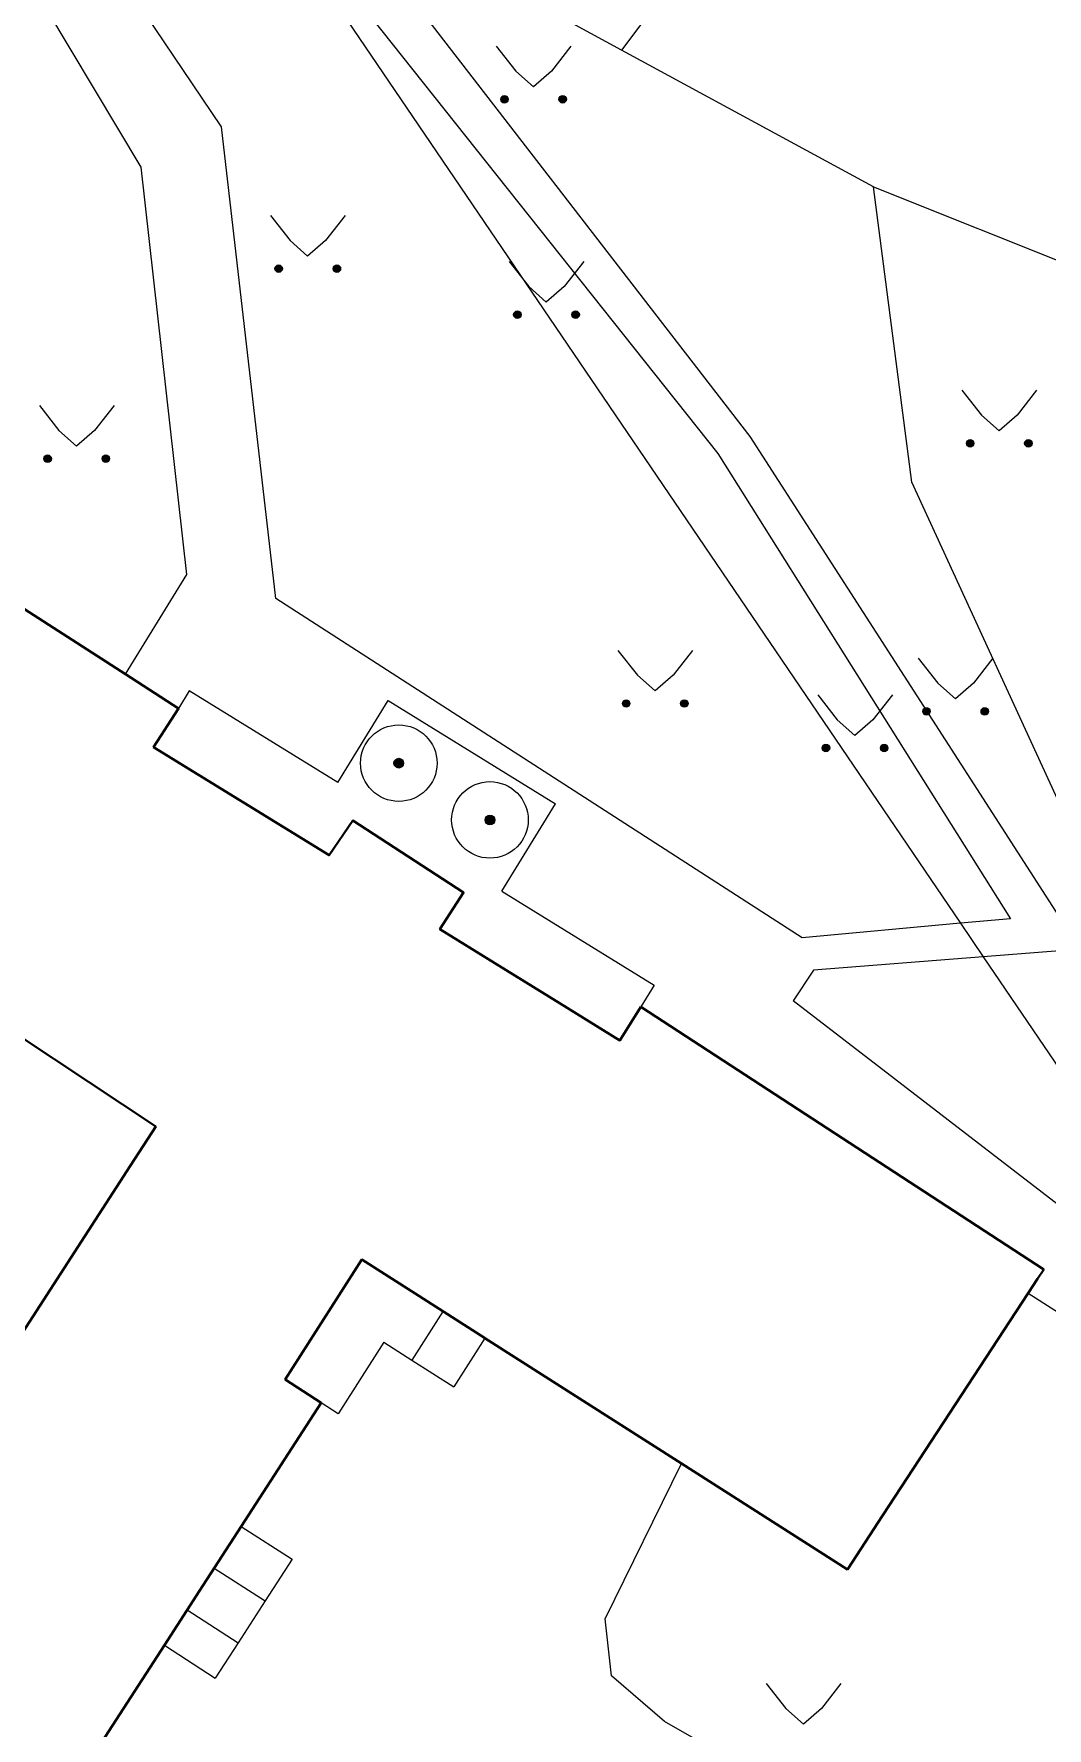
# Model space of a CAD drawing. Extents: x 1000 to 4000, y -5000 to -1000.
# Drawn here: x 1546.36 to 1572.82, y -4550.85 to -4506.58 of the extents above; entities that cross this region are included whole.
import ezdxf

# ---------------------------------------------------------------- set-up
doc = ezdxf.new("R2010")
doc.units = 0
doc.header["$MEASUREMENT"] = 0
for name, color, linetype in [('СЛОЙ_11', 7, 'CONTINUOUS'), ('СЛОЙ_24', 7, 'CONTINUOUS'), ('СЛОЙ_41', 7, 'CONTINUOUS'), ('СЛОЙ_6', 7, 'CONTINUOUS'), ('СЛОЙ_7', 7, 'CONTINUOUS')]:
    doc.layers.add(name, color=color, linetype=linetype)

msp = doc.modelspace()

# ---------------------------------------------------------------- linework, layer by layer
at = {"layer": 'СЛОЙ_11', "color": 253, "linetype": 'Continuous', "lineweight": 0}
for points in [[(1561.709, -4507.012), (1559.701, -4505.923), (1540.643, -4493.453), (1537.849, -4491.835)], [(1534.677, -4494.201), (1554.383, -4505.996), (1570.561, -4529.824)], [(1568.291, -4510.58), (1561.709, -4507.012)], [(1576.149, -4528.484), (1573.351, -4527.132), (1569.293, -4518.297), (1568.291, -4510.58)], [(1570.561, -4529.824), (1571.156, -4530.7)], [(1571.156, -4530.7), (1573.748, -4534.517), (1576.147, -4535.75), (1580.926, -4541.068)]]:
    msp.add_lwpolyline(points, dxfattribs=at)
at = {"layer": 'СЛОЙ_24', "color": 253, "linetype": 'Continuous', "lineweight": 0}
for p, q in [((1566.347, -4500.808), (1561.709, -4507.012)), ((1568.291, -4510.58), (1574.704, -4513.144))]:
    msp.add_line(p, q, dxfattribs=at)
for points in [[(1532.778, -4490.548), (1554.78, -4503.781), (1565.059, -4517.099), (1573.124, -4529.631), (1576.808, -4529.28)], [(1534.677, -4494.201), (1535.278, -4493.177), (1553.524, -4504.071), (1564.223, -4517.546), (1571.87, -4529.705)], [(1570.561, -4529.824), (1566.423, -4530.2), (1552.679, -4521.336), (1551.26, -4509.008), (1547.511, -4503.44)], [(1548.748, -4523.317), (1550.351, -4520.712), (1549.158, -4510.063), (1546.092, -4504.917)], [(1571.87, -4529.705), (1570.561, -4529.824)], [(1577.259, -4530.217), (1571.156, -4530.7)], [(1571.156, -4530.7), (1566.722, -4531.05), (1566.195, -4531.848)], [(1580.52, -4542.884), (1566.195, -4531.848)], [(1572.329, -4539.491), (1579.681, -4544.172)], [(1569.824, -4554.681), (1562.829, -4550.684), (1561.449, -4549.484), (1561.28, -4547.995), (1563.275, -4543.941)]]:
    msp.add_lwpolyline(points, dxfattribs=at)
at = {"layer": 'СЛОЙ_41', "color": 253, "linetype": 'Continuous', "lineweight": 0}
for p, q in [((1558.436, -4506.904), (1558.946, -4507.554)), ((1560.386, -4506.904), (1559.876, -4507.554)), ((1558.946, -4507.554), (1559.406, -4507.964)), ((1559.876, -4507.554), (1559.406, -4507.964)), ((1552.539, -4511.33), (1553.049, -4511.98)), ((1554.489, -4511.33), (1553.979, -4511.98)), ((1553.049, -4511.98), (1553.509, -4512.39)), ((1553.979, -4511.98), (1553.509, -4512.39)), ((1558.774, -4512.531), (1559.284, -4513.181)), ((1560.724, -4512.531), (1560.214, -4513.181)), ((1559.284, -4513.181), (1559.744, -4513.591)), ((1560.214, -4513.181), (1559.744, -4513.591)), ((1570.6, -4515.894), (1571.11, -4516.544)), ((1572.55, -4515.894), (1572.04, -4516.544)), ((1546.504, -4516.295), (1547.014, -4516.945)), ((1548.454, -4516.295), (1547.944, -4516.945)), ((1547.014, -4516.945), (1547.474, -4517.355)), ((1547.944, -4516.945), (1547.474, -4517.355)), ((1571.11, -4516.544), (1571.57, -4516.954)), ((1572.04, -4516.544), (1571.57, -4516.954)), ((1561.615, -4522.691), (1562.125, -4523.341)), ((1563.565, -4522.691), (1563.055, -4523.341)), ((1569.46, -4522.899), (1569.97, -4523.549)), ((1571.41, -4522.899), (1570.9, -4523.549)), ((1562.125, -4523.341), (1562.585, -4523.751)), ((1563.055, -4523.341), (1562.585, -4523.751)), ((1569.97, -4523.549), (1570.43, -4523.959)), ((1570.9, -4523.549), (1570.43, -4523.959)), ((1566.834, -4523.853), (1567.344, -4524.503)), ((1568.784, -4523.853), (1568.274, -4524.503)), ((1567.344, -4524.503), (1567.804, -4524.913)), ((1568.274, -4524.503), (1567.804, -4524.913)), ((1565.487, -4549.688), (1565.997, -4550.338)), ((1567.437, -4549.688), (1566.927, -4550.338)), ((1565.997, -4550.338), (1566.457, -4550.748)), ((1566.927, -4550.338), (1566.457, -4550.748))]:
    msp.add_line(p, q, dxfattribs=at)
for centre in [(1558.65, -4508.292), (1560.171, -4508.292), (1552.753, -4512.718), (1554.274, -4512.718), (1558.988, -4513.919), (1560.509, -4513.919), (1570.814, -4517.282), (1572.335, -4517.282), (1546.718, -4517.683), (1548.239, -4517.683), (1561.829, -4524.079), (1563.35, -4524.079), (1569.674, -4524.287), (1571.195, -4524.287), (1567.048, -4525.241), (1568.569, -4525.241)]:
    msp.add_circle(centre, 0.0976, dxfattribs=at)
for points in [[(1558.554, -4508.311), (1558.552, -4508.292), (1558.554, -4508.273)], [(1558.559, -4508.329), (1558.554, -4508.273), (1558.559, -4508.255)], [(1558.554, -4508.311), (1558.554, -4508.273), (1558.559, -4508.329)], [(1558.568, -4508.346), (1558.559, -4508.255), (1558.568, -4508.238)], [(1558.559, -4508.329), (1558.559, -4508.255), (1558.568, -4508.346)], [(1558.581, -4508.361), (1558.568, -4508.238), (1558.581, -4508.223)], [(1558.568, -4508.346), (1558.568, -4508.238), (1558.581, -4508.361)], [(1558.595, -4508.373), (1558.581, -4508.223), (1558.595, -4508.211)], [(1558.581, -4508.361), (1558.581, -4508.223), (1558.595, -4508.373)], [(1558.612, -4508.382), (1558.595, -4508.211), (1558.612, -4508.202)], [(1558.595, -4508.373), (1558.595, -4508.211), (1558.612, -4508.382)], [(1558.631, -4508.388), (1558.612, -4508.202), (1558.631, -4508.196)], [(1558.612, -4508.382), (1558.612, -4508.202), (1558.631, -4508.388)], [(1558.65, -4508.39), (1558.631, -4508.196), (1558.65, -4508.194)], [(1558.631, -4508.388), (1558.631, -4508.196), (1558.65, -4508.39)], [(1560.075, -4508.311), (1560.073, -4508.292), (1560.075, -4508.273)], [(1560.08, -4508.329), (1560.075, -4508.273), (1560.08, -4508.255)], [(1560.075, -4508.311), (1560.075, -4508.273), (1560.08, -4508.329)], [(1560.089, -4508.346), (1560.08, -4508.255), (1560.089, -4508.238)], [(1560.08, -4508.329), (1560.08, -4508.255), (1560.089, -4508.346)], [(1560.102, -4508.361), (1560.089, -4508.238), (1560.102, -4508.223)], [(1560.089, -4508.346), (1560.089, -4508.238), (1560.102, -4508.361)], [(1560.116, -4508.373), (1560.102, -4508.223), (1560.116, -4508.211)], [(1560.102, -4508.361), (1560.102, -4508.223), (1560.116, -4508.373)], [(1560.133, -4508.382), (1560.116, -4508.211), (1560.133, -4508.202)], [(1560.116, -4508.373), (1560.116, -4508.211), (1560.133, -4508.382)], [(1560.152, -4508.388), (1560.133, -4508.202), (1560.152, -4508.196)], [(1560.133, -4508.382), (1560.133, -4508.202), (1560.152, -4508.388)], [(1560.171, -4508.39), (1560.152, -4508.196), (1560.171, -4508.194)], [(1560.152, -4508.388), (1560.152, -4508.196), (1560.171, -4508.39)], [(1552.657, -4512.737), (1552.655, -4512.718), (1552.657, -4512.699)], [(1552.662, -4512.755), (1552.657, -4512.699), (1552.662, -4512.681)], [(1552.657, -4512.737), (1552.657, -4512.699), (1552.662, -4512.755)], [(1552.671, -4512.772), (1552.662, -4512.681), (1552.671, -4512.664)], [(1552.662, -4512.755), (1552.662, -4512.681), (1552.671, -4512.772)], [(1552.684, -4512.787), (1552.671, -4512.664), (1552.684, -4512.649)], [(1552.671, -4512.772), (1552.671, -4512.664), (1552.684, -4512.787)], [(1552.698, -4512.799), (1552.684, -4512.649), (1552.698, -4512.637)], [(1552.684, -4512.787), (1552.684, -4512.649), (1552.698, -4512.799)], [(1552.715, -4512.808), (1552.698, -4512.637), (1552.715, -4512.628)], [(1552.698, -4512.799), (1552.698, -4512.637), (1552.715, -4512.808)], [(1552.734, -4512.814), (1552.715, -4512.628), (1552.734, -4512.622)], [(1552.715, -4512.808), (1552.715, -4512.628), (1552.734, -4512.814)], [(1552.753, -4512.816), (1552.734, -4512.622), (1552.753, -4512.62)], [(1552.734, -4512.814), (1552.734, -4512.622), (1552.753, -4512.816)], [(1554.178, -4512.737), (1554.176, -4512.718), (1554.178, -4512.699)], [(1554.183, -4512.755), (1554.178, -4512.699), (1554.183, -4512.681)], [(1554.178, -4512.737), (1554.178, -4512.699), (1554.183, -4512.755)], [(1554.192, -4512.772), (1554.183, -4512.681), (1554.192, -4512.664)], [(1554.183, -4512.755), (1554.183, -4512.681), (1554.192, -4512.772)], [(1554.205, -4512.787), (1554.192, -4512.664), (1554.205, -4512.649)], [(1554.192, -4512.772), (1554.192, -4512.664), (1554.205, -4512.787)], [(1554.219, -4512.799), (1554.205, -4512.649), (1554.219, -4512.637)], [(1554.205, -4512.787), (1554.205, -4512.649), (1554.219, -4512.799)], [(1554.236, -4512.808), (1554.219, -4512.637), (1554.236, -4512.628)], [(1554.219, -4512.799), (1554.219, -4512.637), (1554.236, -4512.808)], [(1554.255, -4512.814), (1554.236, -4512.628), (1554.255, -4512.622)], [(1554.236, -4512.808), (1554.236, -4512.628), (1554.255, -4512.814)], [(1554.274, -4512.816), (1554.255, -4512.622), (1554.274, -4512.62)], [(1554.255, -4512.814), (1554.255, -4512.622), (1554.274, -4512.816)], [(1558.919, -4513.988), (1558.906, -4513.865), (1558.919, -4513.85)], [(1558.933, -4514), (1558.919, -4513.85), (1558.933, -4513.838)], [(1558.919, -4513.988), (1558.919, -4513.85), (1558.933, -4514)], [(1558.95, -4514.009), (1558.933, -4513.838), (1558.95, -4513.829)], [(1558.933, -4514), (1558.933, -4513.838), (1558.95, -4514.009)], [(1558.969, -4514.015), (1558.95, -4513.829), (1558.969, -4513.823)], [(1558.95, -4514.009), (1558.95, -4513.829), (1558.969, -4514.015)], [(1558.988, -4514.017), (1558.969, -4513.823), (1558.988, -4513.821)], [(1558.969, -4514.015), (1558.969, -4513.823), (1558.988, -4514.017)], [(1560.44, -4513.988), (1560.427, -4513.865), (1560.44, -4513.85)], [(1560.454, -4514), (1560.44, -4513.85), (1560.454, -4513.838)], [(1560.44, -4513.988), (1560.44, -4513.85), (1560.454, -4514)], [(1560.471, -4514.009), (1560.454, -4513.838), (1560.471, -4513.829)], [(1560.454, -4514), (1560.454, -4513.838), (1560.471, -4514.009)], [(1560.49, -4514.015), (1560.471, -4513.829), (1560.49, -4513.823)], [(1560.471, -4514.009), (1560.471, -4513.829), (1560.49, -4514.015)], [(1560.509, -4514.017), (1560.49, -4513.823), (1560.509, -4513.821)], [(1560.49, -4514.015), (1560.49, -4513.823), (1560.509, -4514.017)], [(1558.892, -4513.938), (1558.89, -4513.919), (1558.892, -4513.9)], [(1558.897, -4513.956), (1558.892, -4513.9), (1558.897, -4513.882)], [(1558.892, -4513.938), (1558.892, -4513.9), (1558.897, -4513.956)], [(1558.906, -4513.973), (1558.897, -4513.882), (1558.906, -4513.865)], [(1558.897, -4513.956), (1558.897, -4513.882), (1558.906, -4513.973)], [(1558.906, -4513.973), (1558.906, -4513.865), (1558.919, -4513.988)], [(1560.413, -4513.938), (1560.411, -4513.919), (1560.413, -4513.9)], [(1560.418, -4513.956), (1560.413, -4513.9), (1560.418, -4513.882)], [(1560.413, -4513.938), (1560.413, -4513.9), (1560.418, -4513.956)], [(1560.427, -4513.973), (1560.418, -4513.882), (1560.427, -4513.865)], [(1560.418, -4513.956), (1560.418, -4513.882), (1560.427, -4513.973)], [(1560.427, -4513.973), (1560.427, -4513.865), (1560.44, -4513.988)], [(1570.718, -4517.301), (1570.716, -4517.282), (1570.718, -4517.263)], [(1570.723, -4517.319), (1570.718, -4517.263), (1570.723, -4517.245)], [(1570.718, -4517.301), (1570.718, -4517.263), (1570.723, -4517.319)], [(1570.732, -4517.336), (1570.723, -4517.245), (1570.732, -4517.228)], [(1570.723, -4517.319), (1570.723, -4517.245), (1570.732, -4517.336)], [(1570.745, -4517.351), (1570.732, -4517.228), (1570.745, -4517.213)], [(1570.732, -4517.336), (1570.732, -4517.228), (1570.745, -4517.351)], [(1570.759, -4517.363), (1570.745, -4517.213), (1570.759, -4517.201)], [(1570.745, -4517.351), (1570.745, -4517.213), (1570.759, -4517.363)], [(1570.776, -4517.372), (1570.759, -4517.201), (1570.776, -4517.192)], [(1570.759, -4517.363), (1570.759, -4517.201), (1570.776, -4517.372)], [(1570.795, -4517.378), (1570.776, -4517.192), (1570.795, -4517.186)], [(1570.776, -4517.372), (1570.776, -4517.192), (1570.795, -4517.378)], [(1570.814, -4517.38), (1570.795, -4517.186), (1570.814, -4517.184)], [(1570.795, -4517.378), (1570.795, -4517.186), (1570.814, -4517.38)], [(1572.239, -4517.301), (1572.237, -4517.282), (1572.239, -4517.263)], [(1572.244, -4517.319), (1572.239, -4517.263), (1572.244, -4517.245)], [(1572.239, -4517.301), (1572.239, -4517.263), (1572.244, -4517.319)], [(1572.253, -4517.336), (1572.244, -4517.245), (1572.253, -4517.228)], [(1572.244, -4517.319), (1572.244, -4517.245), (1572.253, -4517.336)], [(1572.266, -4517.351), (1572.253, -4517.228), (1572.266, -4517.213)], [(1572.253, -4517.336), (1572.253, -4517.228), (1572.266, -4517.351)], [(1572.28, -4517.363), (1572.266, -4517.213), (1572.28, -4517.201)], [(1572.266, -4517.351), (1572.266, -4517.213), (1572.28, -4517.363)], [(1572.297, -4517.372), (1572.28, -4517.201), (1572.297, -4517.192)], [(1572.28, -4517.363), (1572.28, -4517.201), (1572.297, -4517.372)], [(1572.316, -4517.378), (1572.297, -4517.192), (1572.316, -4517.186)], [(1572.297, -4517.372), (1572.297, -4517.192), (1572.316, -4517.378)], [(1572.335, -4517.38), (1572.316, -4517.186), (1572.335, -4517.184)], [(1572.316, -4517.378), (1572.316, -4517.186), (1572.335, -4517.38)], [(1546.622, -4517.702), (1546.62, -4517.683), (1546.622, -4517.664)], [(1546.627, -4517.72), (1546.622, -4517.664), (1546.627, -4517.646)], [(1546.622, -4517.702), (1546.622, -4517.664), (1546.627, -4517.72)], [(1546.636, -4517.737), (1546.627, -4517.646), (1546.636, -4517.629)], [(1546.627, -4517.72), (1546.627, -4517.646), (1546.636, -4517.737)], [(1546.649, -4517.752), (1546.636, -4517.629), (1546.649, -4517.614)], [(1546.636, -4517.737), (1546.636, -4517.629), (1546.649, -4517.752)], [(1546.663, -4517.764), (1546.649, -4517.614), (1546.663, -4517.602)], [(1546.649, -4517.752), (1546.649, -4517.614), (1546.663, -4517.764)], [(1546.68, -4517.773), (1546.663, -4517.602), (1546.68, -4517.593)], [(1546.663, -4517.764), (1546.663, -4517.602), (1546.68, -4517.773)], [(1546.699, -4517.779), (1546.68, -4517.593), (1546.699, -4517.587)], [(1546.68, -4517.773), (1546.68, -4517.593), (1546.699, -4517.779)], [(1546.718, -4517.781), (1546.699, -4517.587), (1546.718, -4517.585)], [(1546.699, -4517.779), (1546.699, -4517.587), (1546.718, -4517.781)], [(1548.143, -4517.702), (1548.141, -4517.683), (1548.143, -4517.664)], [(1548.148, -4517.72), (1548.143, -4517.664), (1548.148, -4517.646)], [(1548.143, -4517.702), (1548.143, -4517.664), (1548.148, -4517.72)], [(1548.157, -4517.737), (1548.148, -4517.646), (1548.157, -4517.629)], [(1548.148, -4517.72), (1548.148, -4517.646), (1548.157, -4517.737)], [(1548.17, -4517.752), (1548.157, -4517.629), (1548.17, -4517.614)], [(1548.157, -4517.737), (1548.157, -4517.629), (1548.17, -4517.752)], [(1548.184, -4517.764), (1548.17, -4517.614), (1548.184, -4517.602)], [(1548.17, -4517.752), (1548.17, -4517.614), (1548.184, -4517.764)], [(1548.201, -4517.773), (1548.184, -4517.602), (1548.201, -4517.593)], [(1548.184, -4517.764), (1548.184, -4517.602), (1548.201, -4517.773)], [(1548.22, -4517.779), (1548.201, -4517.593), (1548.22, -4517.587)], [(1548.201, -4517.773), (1548.201, -4517.593), (1548.22, -4517.779)], [(1548.239, -4517.781), (1548.22, -4517.587), (1548.239, -4517.585)], [(1548.22, -4517.779), (1548.22, -4517.587), (1548.239, -4517.781)], [(1561.747, -4524.133), (1561.738, -4524.042), (1561.747, -4524.025)], [(1561.76, -4524.148), (1561.747, -4524.025), (1561.76, -4524.01)], [(1561.747, -4524.133), (1561.747, -4524.025), (1561.76, -4524.148)], [(1561.774, -4524.16), (1561.76, -4524.01), (1561.774, -4523.998)], [(1561.76, -4524.148), (1561.76, -4524.01), (1561.774, -4524.16)], [(1561.791, -4524.169), (1561.774, -4523.998), (1561.791, -4523.989)], [(1561.774, -4524.16), (1561.774, -4523.998), (1561.791, -4524.169)], [(1561.81, -4524.175), (1561.791, -4523.989), (1561.81, -4523.983)], [(1561.791, -4524.169), (1561.791, -4523.989), (1561.81, -4524.175)], [(1561.829, -4524.177), (1561.81, -4523.983), (1561.829, -4523.981)], [(1561.81, -4524.175), (1561.81, -4523.983), (1561.829, -4524.177)], [(1563.268, -4524.133), (1563.259, -4524.042), (1563.268, -4524.025)], [(1563.281, -4524.148), (1563.268, -4524.025), (1563.281, -4524.01)], [(1563.268, -4524.133), (1563.268, -4524.025), (1563.281, -4524.148)], [(1563.295, -4524.16), (1563.281, -4524.01), (1563.295, -4523.998)], [(1563.281, -4524.148), (1563.281, -4524.01), (1563.295, -4524.16)], [(1563.312, -4524.169), (1563.295, -4523.998), (1563.312, -4523.989)], [(1563.295, -4524.16), (1563.295, -4523.998), (1563.312, -4524.169)], [(1563.331, -4524.175), (1563.312, -4523.989), (1563.331, -4523.983)], [(1563.312, -4524.169), (1563.312, -4523.989), (1563.331, -4524.175)], [(1563.35, -4524.177), (1563.331, -4523.983), (1563.35, -4523.981)], [(1563.331, -4524.175), (1563.331, -4523.983), (1563.35, -4524.177)], [(1561.733, -4524.098), (1561.731, -4524.079), (1561.733, -4524.06)], [(1561.738, -4524.116), (1561.733, -4524.06), (1561.738, -4524.042)], [(1561.733, -4524.098), (1561.733, -4524.06), (1561.738, -4524.116)], [(1561.738, -4524.116), (1561.738, -4524.042), (1561.747, -4524.133)], [(1563.254, -4524.098), (1563.252, -4524.079), (1563.254, -4524.06)], [(1563.259, -4524.116), (1563.254, -4524.06), (1563.259, -4524.042)], [(1563.254, -4524.098), (1563.254, -4524.06), (1563.259, -4524.116)], [(1563.259, -4524.116), (1563.259, -4524.042), (1563.268, -4524.133)], [(1569.578, -4524.306), (1569.576, -4524.287), (1569.578, -4524.268)], [(1569.583, -4524.324), (1569.578, -4524.268), (1569.583, -4524.25)], [(1569.578, -4524.306), (1569.578, -4524.268), (1569.583, -4524.324)], [(1569.592, -4524.341), (1569.583, -4524.25), (1569.592, -4524.233)], [(1569.583, -4524.324), (1569.583, -4524.25), (1569.592, -4524.341)], [(1569.605, -4524.356), (1569.592, -4524.233), (1569.605, -4524.218)], [(1569.592, -4524.341), (1569.592, -4524.233), (1569.605, -4524.356)], [(1569.619, -4524.368), (1569.605, -4524.218), (1569.619, -4524.206)], [(1569.605, -4524.356), (1569.605, -4524.218), (1569.619, -4524.368)], [(1569.636, -4524.377), (1569.619, -4524.206), (1569.636, -4524.197)], [(1569.619, -4524.368), (1569.619, -4524.206), (1569.636, -4524.377)], [(1569.655, -4524.383), (1569.636, -4524.197), (1569.655, -4524.191)], [(1569.636, -4524.377), (1569.636, -4524.197), (1569.655, -4524.383)], [(1569.674, -4524.385), (1569.655, -4524.191), (1569.674, -4524.189)], [(1569.655, -4524.383), (1569.655, -4524.191), (1569.674, -4524.385)], [(1571.099, -4524.306), (1571.097, -4524.287), (1571.099, -4524.268)], [(1571.104, -4524.324), (1571.099, -4524.268), (1571.104, -4524.25)], [(1571.099, -4524.306), (1571.099, -4524.268), (1571.104, -4524.324)], [(1571.113, -4524.341), (1571.104, -4524.25), (1571.113, -4524.233)], [(1571.104, -4524.324), (1571.104, -4524.25), (1571.113, -4524.341)], [(1571.126, -4524.356), (1571.113, -4524.233), (1571.126, -4524.218)], [(1571.113, -4524.341), (1571.113, -4524.233), (1571.126, -4524.356)], [(1571.14, -4524.368), (1571.126, -4524.218), (1571.14, -4524.206)], [(1571.126, -4524.356), (1571.126, -4524.218), (1571.14, -4524.368)], [(1571.157, -4524.377), (1571.14, -4524.206), (1571.157, -4524.197)], [(1571.14, -4524.368), (1571.14, -4524.206), (1571.157, -4524.377)], [(1571.176, -4524.383), (1571.157, -4524.197), (1571.176, -4524.191)], [(1571.157, -4524.377), (1571.157, -4524.197), (1571.176, -4524.383)], [(1571.195, -4524.385), (1571.176, -4524.191), (1571.195, -4524.189)], [(1571.176, -4524.383), (1571.176, -4524.191), (1571.195, -4524.385)], [(1566.952, -4525.26), (1566.95, -4525.241), (1566.952, -4525.222)], [(1566.957, -4525.278), (1566.952, -4525.222), (1566.957, -4525.204)], [(1566.952, -4525.26), (1566.952, -4525.222), (1566.957, -4525.278)], [(1566.966, -4525.295), (1566.957, -4525.204), (1566.966, -4525.187)], [(1566.957, -4525.278), (1566.957, -4525.204), (1566.966, -4525.295)], [(1566.979, -4525.31), (1566.966, -4525.187), (1566.979, -4525.172)], [(1566.966, -4525.295), (1566.966, -4525.187), (1566.979, -4525.31)], [(1566.993, -4525.322), (1566.979, -4525.172), (1566.993, -4525.16)], [(1566.979, -4525.31), (1566.979, -4525.172), (1566.993, -4525.322)], [(1567.01, -4525.331), (1566.993, -4525.16), (1567.01, -4525.151)], [(1566.993, -4525.322), (1566.993, -4525.16), (1567.01, -4525.331)], [(1567.029, -4525.337), (1567.01, -4525.151), (1567.029, -4525.145)], [(1567.01, -4525.331), (1567.01, -4525.151), (1567.029, -4525.337)], [(1567.048, -4525.339), (1567.029, -4525.145), (1567.048, -4525.143)], [(1567.029, -4525.337), (1567.029, -4525.145), (1567.048, -4525.339)], [(1568.473, -4525.26), (1568.471, -4525.241), (1568.473, -4525.222)], [(1568.478, -4525.278), (1568.473, -4525.222), (1568.478, -4525.204)], [(1568.473, -4525.26), (1568.473, -4525.222), (1568.478, -4525.278)], [(1568.487, -4525.295), (1568.478, -4525.204), (1568.487, -4525.187)], [(1568.478, -4525.278), (1568.478, -4525.204), (1568.487, -4525.295)], [(1568.5, -4525.31), (1568.487, -4525.187), (1568.5, -4525.172)], [(1568.487, -4525.295), (1568.487, -4525.187), (1568.5, -4525.31)], [(1568.514, -4525.322), (1568.5, -4525.172), (1568.514, -4525.16)], [(1568.5, -4525.31), (1568.5, -4525.172), (1568.514, -4525.322)], [(1568.531, -4525.331), (1568.514, -4525.16), (1568.531, -4525.151)], [(1568.514, -4525.322), (1568.514, -4525.16), (1568.531, -4525.331)], [(1568.55, -4525.337), (1568.531, -4525.151), (1568.55, -4525.145)], [(1568.531, -4525.331), (1568.531, -4525.151), (1568.55, -4525.337)], [(1568.569, -4525.339), (1568.55, -4525.145), (1568.569, -4525.143)], [(1568.55, -4525.337), (1568.55, -4525.145), (1568.569, -4525.339)]]:
    msp.add_solid(points, dxfattribs=at)
at = {"layer": 'СЛОЙ_41', "color": 253, "linetype": 'Continuous', "lineweight": 0, "extrusion": (0, 0, -1)}
for points in [[(-1558.65, -4508.39), (-1558.65, -4508.194), (-1558.669, -4508.388)], [(-1558.669, -4508.388), (-1558.65, -4508.194), (-1558.669, -4508.196)], [(-1558.669, -4508.388), (-1558.669, -4508.196), (-1558.687, -4508.382)], [(-1558.687, -4508.382), (-1558.669, -4508.196), (-1558.687, -4508.202)], [(-1558.687, -4508.382), (-1558.687, -4508.202), (-1558.704, -4508.373)], [(-1558.704, -4508.373), (-1558.687, -4508.202), (-1558.704, -4508.211)], [(-1558.704, -4508.373), (-1558.704, -4508.211), (-1558.719, -4508.361)], [(-1558.719, -4508.361), (-1558.704, -4508.211), (-1558.719, -4508.223)], [(-1558.719, -4508.361), (-1558.719, -4508.223), (-1558.731, -4508.346)], [(-1558.731, -4508.346), (-1558.719, -4508.223), (-1558.731, -4508.238)], [(-1558.731, -4508.346), (-1558.731, -4508.238), (-1558.74, -4508.329)], [(-1558.74, -4508.329), (-1558.731, -4508.238), (-1558.74, -4508.255)], [(-1558.74, -4508.329), (-1558.74, -4508.255), (-1558.745, -4508.311)], [(-1558.745, -4508.311), (-1558.74, -4508.255), (-1558.745, -4508.273)], [(-1558.745, -4508.311), (-1558.745, -4508.273), (-1558.747, -4508.292)], [(-1560.171, -4508.39), (-1560.171, -4508.194), (-1560.19, -4508.388)], [(-1560.19, -4508.388), (-1560.171, -4508.194), (-1560.19, -4508.196)], [(-1560.19, -4508.388), (-1560.19, -4508.196), (-1560.208, -4508.382)], [(-1560.208, -4508.382), (-1560.19, -4508.196), (-1560.208, -4508.202)], [(-1560.208, -4508.382), (-1560.208, -4508.202), (-1560.225, -4508.373)], [(-1560.225, -4508.373), (-1560.208, -4508.202), (-1560.225, -4508.211)], [(-1560.225, -4508.373), (-1560.225, -4508.211), (-1560.24, -4508.361)], [(-1560.24, -4508.361), (-1560.225, -4508.211), (-1560.24, -4508.223)], [(-1560.24, -4508.361), (-1560.24, -4508.223), (-1560.252, -4508.346)], [(-1560.252, -4508.346), (-1560.24, -4508.223), (-1560.252, -4508.238)], [(-1560.252, -4508.346), (-1560.252, -4508.238), (-1560.261, -4508.329)], [(-1560.261, -4508.329), (-1560.252, -4508.238), (-1560.261, -4508.255)], [(-1560.261, -4508.329), (-1560.261, -4508.255), (-1560.266, -4508.311)], [(-1560.266, -4508.311), (-1560.261, -4508.255), (-1560.266, -4508.273)], [(-1560.266, -4508.311), (-1560.266, -4508.273), (-1560.268, -4508.292)], [(-1552.753, -4512.816), (-1552.753, -4512.62), (-1552.772, -4512.814)], [(-1552.772, -4512.814), (-1552.753, -4512.62), (-1552.772, -4512.622)], [(-1552.772, -4512.814), (-1552.772, -4512.622), (-1552.79, -4512.808)], [(-1552.79, -4512.808), (-1552.772, -4512.622), (-1552.79, -4512.628)], [(-1552.79, -4512.808), (-1552.79, -4512.628), (-1552.807, -4512.799)], [(-1552.807, -4512.799), (-1552.79, -4512.628), (-1552.807, -4512.637)], [(-1552.807, -4512.799), (-1552.807, -4512.637), (-1552.822, -4512.787)], [(-1552.822, -4512.787), (-1552.807, -4512.637), (-1552.822, -4512.649)], [(-1552.822, -4512.787), (-1552.822, -4512.649), (-1552.834, -4512.772)], [(-1552.834, -4512.772), (-1552.822, -4512.649), (-1552.834, -4512.664)], [(-1552.834, -4512.772), (-1552.834, -4512.664), (-1552.843, -4512.755)], [(-1552.843, -4512.755), (-1552.834, -4512.664), (-1552.843, -4512.681)], [(-1552.843, -4512.755), (-1552.843, -4512.681), (-1552.848, -4512.737)], [(-1552.848, -4512.737), (-1552.843, -4512.681), (-1552.848, -4512.699)], [(-1552.848, -4512.737), (-1552.848, -4512.699), (-1552.85, -4512.718)], [(-1554.274, -4512.816), (-1554.274, -4512.62), (-1554.293, -4512.814)], [(-1554.293, -4512.814), (-1554.274, -4512.62), (-1554.293, -4512.622)], [(-1554.293, -4512.814), (-1554.293, -4512.622), (-1554.311, -4512.808)], [(-1554.311, -4512.808), (-1554.293, -4512.622), (-1554.311, -4512.628)], [(-1554.311, -4512.808), (-1554.311, -4512.628), (-1554.328, -4512.799)], [(-1554.328, -4512.799), (-1554.311, -4512.628), (-1554.328, -4512.637)], [(-1554.328, -4512.799), (-1554.328, -4512.637), (-1554.343, -4512.787)], [(-1554.343, -4512.787), (-1554.328, -4512.637), (-1554.343, -4512.649)], [(-1554.343, -4512.787), (-1554.343, -4512.649), (-1554.355, -4512.772)], [(-1554.355, -4512.772), (-1554.343, -4512.649), (-1554.355, -4512.664)], [(-1554.355, -4512.772), (-1554.355, -4512.664), (-1554.364, -4512.755)], [(-1554.364, -4512.755), (-1554.355, -4512.664), (-1554.364, -4512.681)], [(-1554.364, -4512.755), (-1554.364, -4512.681), (-1554.369, -4512.737)], [(-1554.369, -4512.737), (-1554.364, -4512.681), (-1554.369, -4512.699)], [(-1554.369, -4512.737), (-1554.369, -4512.699), (-1554.371, -4512.718)], [(-1558.988, -4514.017), (-1558.988, -4513.821), (-1559.007, -4514.015)], [(-1559.007, -4514.015), (-1558.988, -4513.821), (-1559.007, -4513.823)], [(-1559.007, -4514.015), (-1559.007, -4513.823), (-1559.025, -4514.009)], [(-1559.025, -4514.009), (-1559.007, -4513.823), (-1559.025, -4513.829)], [(-1559.025, -4514.009), (-1559.025, -4513.829), (-1559.042, -4514)], [(-1559.042, -4514), (-1559.025, -4513.829), (-1559.042, -4513.838)], [(-1559.042, -4514), (-1559.042, -4513.838), (-1559.057, -4513.988)], [(-1559.057, -4513.988), (-1559.042, -4513.838), (-1559.057, -4513.85)], [(-1559.057, -4513.988), (-1559.057, -4513.85), (-1559.069, -4513.973)], [(-1559.069, -4513.973), (-1559.057, -4513.85), (-1559.069, -4513.865)], [(-1560.509, -4514.017), (-1560.509, -4513.821), (-1560.528, -4514.015)], [(-1560.528, -4514.015), (-1560.509, -4513.821), (-1560.528, -4513.823)], [(-1560.528, -4514.015), (-1560.528, -4513.823), (-1560.546, -4514.009)], [(-1560.546, -4514.009), (-1560.528, -4513.823), (-1560.546, -4513.829)], [(-1560.546, -4514.009), (-1560.546, -4513.829), (-1560.563, -4514)], [(-1560.563, -4514), (-1560.546, -4513.829), (-1560.563, -4513.838)], [(-1560.563, -4514), (-1560.563, -4513.838), (-1560.578, -4513.988)], [(-1560.578, -4513.988), (-1560.563, -4513.838), (-1560.578, -4513.85)], [(-1560.578, -4513.988), (-1560.578, -4513.85), (-1560.59, -4513.973)], [(-1560.59, -4513.973), (-1560.578, -4513.85), (-1560.59, -4513.865)], [(-1559.069, -4513.973), (-1559.069, -4513.865), (-1559.078, -4513.956)], [(-1559.078, -4513.956), (-1559.069, -4513.865), (-1559.078, -4513.882)], [(-1559.078, -4513.956), (-1559.078, -4513.882), (-1559.083, -4513.938)], [(-1559.083, -4513.938), (-1559.078, -4513.882), (-1559.083, -4513.9)], [(-1559.083, -4513.938), (-1559.083, -4513.9), (-1559.085, -4513.919)], [(-1560.59, -4513.973), (-1560.59, -4513.865), (-1560.599, -4513.956)], [(-1560.599, -4513.956), (-1560.59, -4513.865), (-1560.599, -4513.882)], [(-1560.599, -4513.956), (-1560.599, -4513.882), (-1560.604, -4513.938)], [(-1560.604, -4513.938), (-1560.599, -4513.882), (-1560.604, -4513.9)], [(-1560.604, -4513.938), (-1560.604, -4513.9), (-1560.606, -4513.919)], [(-1570.814, -4517.38), (-1570.814, -4517.184), (-1570.833, -4517.378)], [(-1570.833, -4517.378), (-1570.814, -4517.184), (-1570.833, -4517.186)], [(-1570.833, -4517.378), (-1570.833, -4517.186), (-1570.851, -4517.372)], [(-1570.851, -4517.372), (-1570.833, -4517.186), (-1570.851, -4517.192)], [(-1570.851, -4517.372), (-1570.851, -4517.192), (-1570.868, -4517.363)], [(-1570.868, -4517.363), (-1570.851, -4517.192), (-1570.868, -4517.201)], [(-1570.868, -4517.363), (-1570.868, -4517.201), (-1570.883, -4517.351)], [(-1570.883, -4517.351), (-1570.868, -4517.201), (-1570.883, -4517.213)], [(-1570.883, -4517.351), (-1570.883, -4517.213), (-1570.895, -4517.336)], [(-1570.895, -4517.336), (-1570.883, -4517.213), (-1570.895, -4517.228)], [(-1570.895, -4517.336), (-1570.895, -4517.228), (-1570.904, -4517.319)], [(-1570.904, -4517.319), (-1570.895, -4517.228), (-1570.904, -4517.245)], [(-1570.904, -4517.319), (-1570.904, -4517.245), (-1570.909, -4517.301)], [(-1570.909, -4517.301), (-1570.904, -4517.245), (-1570.909, -4517.263)], [(-1570.909, -4517.301), (-1570.909, -4517.263), (-1570.911, -4517.282)], [(-1572.335, -4517.38), (-1572.335, -4517.184), (-1572.354, -4517.378)], [(-1572.354, -4517.378), (-1572.335, -4517.184), (-1572.354, -4517.186)], [(-1572.354, -4517.378), (-1572.354, -4517.186), (-1572.372, -4517.372)], [(-1572.372, -4517.372), (-1572.354, -4517.186), (-1572.372, -4517.192)], [(-1572.372, -4517.372), (-1572.372, -4517.192), (-1572.389, -4517.363)], [(-1572.389, -4517.363), (-1572.372, -4517.192), (-1572.389, -4517.201)], [(-1572.389, -4517.363), (-1572.389, -4517.201), (-1572.404, -4517.351)], [(-1572.404, -4517.351), (-1572.389, -4517.201), (-1572.404, -4517.213)], [(-1572.404, -4517.351), (-1572.404, -4517.213), (-1572.416, -4517.336)], [(-1572.416, -4517.336), (-1572.404, -4517.213), (-1572.416, -4517.228)], [(-1572.416, -4517.336), (-1572.416, -4517.228), (-1572.425, -4517.319)], [(-1572.425, -4517.319), (-1572.416, -4517.228), (-1572.425, -4517.245)], [(-1572.425, -4517.319), (-1572.425, -4517.245), (-1572.43, -4517.301)], [(-1572.43, -4517.301), (-1572.425, -4517.245), (-1572.43, -4517.263)], [(-1572.43, -4517.301), (-1572.43, -4517.263), (-1572.432, -4517.282)], [(-1546.718, -4517.781), (-1546.718, -4517.585), (-1546.737, -4517.779)], [(-1546.737, -4517.779), (-1546.718, -4517.585), (-1546.737, -4517.587)], [(-1546.737, -4517.779), (-1546.737, -4517.587), (-1546.755, -4517.773)], [(-1546.755, -4517.773), (-1546.737, -4517.587), (-1546.755, -4517.593)], [(-1546.755, -4517.773), (-1546.755, -4517.593), (-1546.772, -4517.764)], [(-1546.772, -4517.764), (-1546.755, -4517.593), (-1546.772, -4517.602)], [(-1546.772, -4517.764), (-1546.772, -4517.602), (-1546.787, -4517.752)], [(-1546.787, -4517.752), (-1546.772, -4517.602), (-1546.787, -4517.614)], [(-1546.787, -4517.752), (-1546.787, -4517.614), (-1546.799, -4517.737)], [(-1546.799, -4517.737), (-1546.787, -4517.614), (-1546.799, -4517.629)], [(-1546.799, -4517.737), (-1546.799, -4517.629), (-1546.808, -4517.72)], [(-1546.808, -4517.72), (-1546.799, -4517.629), (-1546.808, -4517.646)], [(-1546.808, -4517.72), (-1546.808, -4517.646), (-1546.813, -4517.702)], [(-1546.813, -4517.702), (-1546.808, -4517.646), (-1546.813, -4517.664)], [(-1546.813, -4517.702), (-1546.813, -4517.664), (-1546.815, -4517.683)], [(-1548.239, -4517.781), (-1548.239, -4517.585), (-1548.258, -4517.779)], [(-1548.258, -4517.779), (-1548.239, -4517.585), (-1548.258, -4517.587)], [(-1548.258, -4517.779), (-1548.258, -4517.587), (-1548.276, -4517.773)], [(-1548.276, -4517.773), (-1548.258, -4517.587), (-1548.276, -4517.593)], [(-1548.276, -4517.773), (-1548.276, -4517.593), (-1548.293, -4517.764)], [(-1548.293, -4517.764), (-1548.276, -4517.593), (-1548.293, -4517.602)], [(-1548.293, -4517.764), (-1548.293, -4517.602), (-1548.308, -4517.752)], [(-1548.308, -4517.752), (-1548.293, -4517.602), (-1548.308, -4517.614)], [(-1548.308, -4517.752), (-1548.308, -4517.614), (-1548.32, -4517.737)], [(-1548.32, -4517.737), (-1548.308, -4517.614), (-1548.32, -4517.629)], [(-1548.32, -4517.737), (-1548.32, -4517.629), (-1548.329, -4517.72)], [(-1548.329, -4517.72), (-1548.32, -4517.629), (-1548.329, -4517.646)], [(-1548.329, -4517.72), (-1548.329, -4517.646), (-1548.334, -4517.702)], [(-1548.334, -4517.702), (-1548.329, -4517.646), (-1548.334, -4517.664)], [(-1548.334, -4517.702), (-1548.334, -4517.664), (-1548.336, -4517.683)], [(-1561.829, -4524.177), (-1561.829, -4523.981), (-1561.848, -4524.175)], [(-1561.848, -4524.175), (-1561.829, -4523.981), (-1561.848, -4523.983)], [(-1561.848, -4524.175), (-1561.848, -4523.983), (-1561.866, -4524.169)], [(-1561.866, -4524.169), (-1561.848, -4523.983), (-1561.866, -4523.989)], [(-1561.866, -4524.169), (-1561.866, -4523.989), (-1561.883, -4524.16)], [(-1561.883, -4524.16), (-1561.866, -4523.989), (-1561.883, -4523.998)], [(-1561.883, -4524.16), (-1561.883, -4523.998), (-1561.898, -4524.148)], [(-1561.898, -4524.148), (-1561.883, -4523.998), (-1561.898, -4524.01)], [(-1561.898, -4524.148), (-1561.898, -4524.01), (-1561.91, -4524.133)], [(-1561.91, -4524.133), (-1561.898, -4524.01), (-1561.91, -4524.025)], [(-1561.91, -4524.133), (-1561.91, -4524.025), (-1561.919, -4524.116)], [(-1561.919, -4524.116), (-1561.91, -4524.025), (-1561.919, -4524.042)], [(-1563.35, -4524.177), (-1563.35, -4523.981), (-1563.369, -4524.175)], [(-1563.369, -4524.175), (-1563.35, -4523.981), (-1563.369, -4523.983)], [(-1563.369, -4524.175), (-1563.369, -4523.983), (-1563.387, -4524.169)], [(-1563.387, -4524.169), (-1563.369, -4523.983), (-1563.387, -4523.989)], [(-1563.387, -4524.169), (-1563.387, -4523.989), (-1563.404, -4524.16)], [(-1563.404, -4524.16), (-1563.387, -4523.989), (-1563.404, -4523.998)], [(-1563.404, -4524.16), (-1563.404, -4523.998), (-1563.419, -4524.148)], [(-1563.419, -4524.148), (-1563.404, -4523.998), (-1563.419, -4524.01)], [(-1563.419, -4524.148), (-1563.419, -4524.01), (-1563.431, -4524.133)], [(-1563.431, -4524.133), (-1563.419, -4524.01), (-1563.431, -4524.025)], [(-1563.431, -4524.133), (-1563.431, -4524.025), (-1563.44, -4524.116)], [(-1563.44, -4524.116), (-1563.431, -4524.025), (-1563.44, -4524.042)], [(-1561.919, -4524.116), (-1561.919, -4524.042), (-1561.924, -4524.098)], [(-1561.924, -4524.098), (-1561.919, -4524.042), (-1561.924, -4524.06)], [(-1561.924, -4524.098), (-1561.924, -4524.06), (-1561.926, -4524.079)], [(-1563.44, -4524.116), (-1563.44, -4524.042), (-1563.445, -4524.098)], [(-1563.445, -4524.098), (-1563.44, -4524.042), (-1563.445, -4524.06)], [(-1563.445, -4524.098), (-1563.445, -4524.06), (-1563.447, -4524.079)], [(-1569.674, -4524.385), (-1569.674, -4524.189), (-1569.693, -4524.383)], [(-1569.693, -4524.383), (-1569.674, -4524.189), (-1569.693, -4524.191)], [(-1569.693, -4524.383), (-1569.693, -4524.191), (-1569.711, -4524.377)], [(-1569.711, -4524.377), (-1569.693, -4524.191), (-1569.711, -4524.197)], [(-1569.711, -4524.377), (-1569.711, -4524.197), (-1569.728, -4524.368)], [(-1569.728, -4524.368), (-1569.711, -4524.197), (-1569.728, -4524.206)], [(-1569.728, -4524.368), (-1569.728, -4524.206), (-1569.743, -4524.356)], [(-1569.743, -4524.356), (-1569.728, -4524.206), (-1569.743, -4524.218)], [(-1569.743, -4524.356), (-1569.743, -4524.218), (-1569.755, -4524.341)], [(-1569.755, -4524.341), (-1569.743, -4524.218), (-1569.755, -4524.233)], [(-1569.755, -4524.341), (-1569.755, -4524.233), (-1569.764, -4524.324)], [(-1569.764, -4524.324), (-1569.755, -4524.233), (-1569.764, -4524.25)], [(-1569.764, -4524.324), (-1569.764, -4524.25), (-1569.769, -4524.306)], [(-1569.769, -4524.306), (-1569.764, -4524.25), (-1569.769, -4524.268)], [(-1569.769, -4524.306), (-1569.769, -4524.268), (-1569.771, -4524.287)], [(-1571.195, -4524.385), (-1571.195, -4524.189), (-1571.214, -4524.383)], [(-1571.214, -4524.383), (-1571.195, -4524.189), (-1571.214, -4524.191)], [(-1571.214, -4524.383), (-1571.214, -4524.191), (-1571.232, -4524.377)], [(-1571.232, -4524.377), (-1571.214, -4524.191), (-1571.232, -4524.197)], [(-1571.232, -4524.377), (-1571.232, -4524.197), (-1571.249, -4524.368)], [(-1571.249, -4524.368), (-1571.232, -4524.197), (-1571.249, -4524.206)], [(-1571.249, -4524.368), (-1571.249, -4524.206), (-1571.264, -4524.356)], [(-1571.264, -4524.356), (-1571.249, -4524.206), (-1571.264, -4524.218)], [(-1571.264, -4524.356), (-1571.264, -4524.218), (-1571.276, -4524.341)], [(-1571.276, -4524.341), (-1571.264, -4524.218), (-1571.276, -4524.233)], [(-1571.276, -4524.341), (-1571.276, -4524.233), (-1571.285, -4524.324)], [(-1571.285, -4524.324), (-1571.276, -4524.233), (-1571.285, -4524.25)], [(-1571.285, -4524.324), (-1571.285, -4524.25), (-1571.29, -4524.306)], [(-1571.29, -4524.306), (-1571.285, -4524.25), (-1571.29, -4524.268)], [(-1571.29, -4524.306), (-1571.29, -4524.268), (-1571.292, -4524.287)], [(-1567.048, -4525.339), (-1567.048, -4525.143), (-1567.067, -4525.337)], [(-1567.067, -4525.337), (-1567.048, -4525.143), (-1567.067, -4525.145)], [(-1567.067, -4525.337), (-1567.067, -4525.145), (-1567.085, -4525.331)], [(-1567.085, -4525.331), (-1567.067, -4525.145), (-1567.085, -4525.151)], [(-1567.085, -4525.331), (-1567.085, -4525.151), (-1567.102, -4525.322)], [(-1567.102, -4525.322), (-1567.085, -4525.151), (-1567.102, -4525.16)], [(-1567.102, -4525.322), (-1567.102, -4525.16), (-1567.117, -4525.31)], [(-1567.117, -4525.31), (-1567.102, -4525.16), (-1567.117, -4525.172)], [(-1567.117, -4525.31), (-1567.117, -4525.172), (-1567.129, -4525.295)], [(-1567.129, -4525.295), (-1567.117, -4525.172), (-1567.129, -4525.187)], [(-1567.129, -4525.295), (-1567.129, -4525.187), (-1567.138, -4525.278)], [(-1567.138, -4525.278), (-1567.129, -4525.187), (-1567.138, -4525.204)], [(-1567.138, -4525.278), (-1567.138, -4525.204), (-1567.143, -4525.26)], [(-1567.143, -4525.26), (-1567.138, -4525.204), (-1567.143, -4525.222)], [(-1567.143, -4525.26), (-1567.143, -4525.222), (-1567.145, -4525.241)], [(-1568.569, -4525.339), (-1568.569, -4525.143), (-1568.588, -4525.337)], [(-1568.588, -4525.337), (-1568.569, -4525.143), (-1568.588, -4525.145)], [(-1568.588, -4525.337), (-1568.588, -4525.145), (-1568.606, -4525.331)], [(-1568.606, -4525.331), (-1568.588, -4525.145), (-1568.606, -4525.151)], [(-1568.606, -4525.331), (-1568.606, -4525.151), (-1568.623, -4525.322)], [(-1568.623, -4525.322), (-1568.606, -4525.151), (-1568.623, -4525.16)], [(-1568.623, -4525.322), (-1568.623, -4525.16), (-1568.638, -4525.31)], [(-1568.638, -4525.31), (-1568.623, -4525.16), (-1568.638, -4525.172)], [(-1568.638, -4525.31), (-1568.638, -4525.172), (-1568.65, -4525.295)], [(-1568.65, -4525.295), (-1568.638, -4525.172), (-1568.65, -4525.187)], [(-1568.65, -4525.295), (-1568.65, -4525.187), (-1568.659, -4525.278)], [(-1568.659, -4525.278), (-1568.65, -4525.187), (-1568.659, -4525.204)], [(-1568.659, -4525.278), (-1568.659, -4525.204), (-1568.664, -4525.26)], [(-1568.664, -4525.26), (-1568.659, -4525.204), (-1568.664, -4525.222)], [(-1568.664, -4525.26), (-1568.664, -4525.222), (-1568.666, -4525.241)]]:
    msp.add_solid(points, dxfattribs=at)
at = {"layer": 'СЛОЙ_6', "color": 253, "linetype": 'Continuous', "lineweight": 40}
for points in [[(1534.504, -4525.162), (1538.551, -4518.953), (1539.562, -4517.402), (1548.748, -4523.317)], [(1548.748, -4523.317), (1550.135, -4524.21)], [(1550.135, -4524.21), (1549.485, -4525.219), (1554.071, -4528.047), (1554.686, -4527.14), (1557.582, -4529.021), (1556.963, -4529.978), (1558.402, -4530.867), (1560.104, -4531.919), (1561.665, -4532.885), (1562.211, -4532.002)], [(1524.728, -4537.777), (1540.996, -4548.353), (1547.689, -4537.998), (1548.884, -4536.15), (1549.544, -4535.129), (1534.504, -4525.162)], [(1562.211, -4532.002), (1572.738, -4538.867), (1572.575, -4539.116), (1572.329, -4539.491)], [(1558.14, -4540.665), (1558.129, -4540.658), (1556.315, -4539.501), (1554.922, -4538.612), (1552.924, -4541.744), (1553.865, -4542.352)], [(1572.329, -4539.491), (1568.536, -4545.29), (1567.609, -4546.707), (1563.275, -4543.941)], [(1563.275, -4543.941), (1558.14, -4540.665)], [(1553.865, -4542.352), (1551.776, -4545.582)], [(1551.776, -4545.582), (1551.774, -4545.585), (1550.688, -4547.264), (1549.77, -4548.684), (1549.768, -4548.687)], [(1549.768, -4548.687), (1547.436, -4552.292), (1550.023, -4554.011), (1549.359, -4555.011), (1554.13, -4558.181), (1554.794, -4557.182)]]:
    msp.add_lwpolyline(points, dxfattribs=at)
at = {"layer": 'СЛОЙ_7', "color": 253, "linetype": 'Continuous', "lineweight": 0}
for p, q in [((1550.417, -4523.752), (1550.135, -4524.21)), ((1554.294, -4526.144), (1550.417, -4523.752)), ((1554.294, -4526.144), (1555.614, -4524.003)), ((1555.614, -4524.003), (1559.986, -4526.699)), ((1558.578, -4528.981), (1559.986, -4526.699)), ((1558.578, -4528.981), (1562.56, -4531.437)), ((1562.56, -4531.437), (1562.211, -4532.002)), ((1557.044, -4539.966), (1556.233, -4541.236)), ((1555.502, -4540.77), (1554.311, -4542.637)), ((1555.502, -4540.77), (1556.233, -4541.236)), ((1558.14, -4540.665), (1557.329, -4541.936)), ((1556.233, -4541.236), (1557.329, -4541.936)), ((1554.311, -4542.637), (1553.865, -4542.352)), ((1551.776, -4545.582), (1553.102, -4546.44)), ((1553.102, -4546.44), (1552.396, -4547.531)), ((1551.07, -4546.673), (1552.396, -4547.531)), ((1550.364, -4547.765), (1551.691, -4548.623)), ((1552.396, -4547.531), (1551.691, -4548.623)), ((1549.768, -4548.687), (1551.094, -4549.545)), ((1551.691, -4548.623), (1551.094, -4549.545))]:
    msp.add_line(p, q, dxfattribs=at)
for centre, radius in [((1555.89, -4525.639), 1), ((1555.89, -4525.639), 0.127), ((1558.271, -4527.122), 1), ((1558.271, -4527.122), 0.127)]:
    msp.add_circle(centre, radius, dxfattribs=at)
for points in [[(1555.765, -4525.664), (1555.763, -4525.639), (1555.765, -4525.614)], [(1555.773, -4525.688), (1555.765, -4525.614), (1555.773, -4525.59)], [(1555.765, -4525.664), (1555.765, -4525.614), (1555.773, -4525.688)], [(1555.784, -4525.71), (1555.773, -4525.59), (1555.784, -4525.568)], [(1555.773, -4525.688), (1555.773, -4525.59), (1555.784, -4525.71)], [(1555.8, -4525.729), (1555.784, -4525.568), (1555.8, -4525.549)], [(1555.784, -4525.71), (1555.784, -4525.568), (1555.8, -4525.729)], [(1555.82, -4525.745), (1555.8, -4525.549), (1555.82, -4525.533)], [(1555.8, -4525.729), (1555.8, -4525.549), (1555.82, -4525.745)], [(1555.842, -4525.757), (1555.82, -4525.533), (1555.842, -4525.521)], [(1555.82, -4525.745), (1555.82, -4525.533), (1555.842, -4525.757)], [(1555.866, -4525.764), (1555.842, -4525.521), (1555.866, -4525.514)], [(1555.842, -4525.757), (1555.842, -4525.521), (1555.866, -4525.764)], [(1555.89, -4525.767), (1555.866, -4525.514), (1555.89, -4525.512)], [(1555.866, -4525.764), (1555.866, -4525.514), (1555.89, -4525.767)], [(1558.146, -4527.147), (1558.144, -4527.122), (1558.146, -4527.097)], [(1558.154, -4527.171), (1558.146, -4527.097), (1558.154, -4527.073)], [(1558.146, -4527.147), (1558.146, -4527.097), (1558.154, -4527.171)], [(1558.165, -4527.193), (1558.154, -4527.073), (1558.165, -4527.051)], [(1558.154, -4527.171), (1558.154, -4527.073), (1558.165, -4527.193)], [(1558.181, -4527.212), (1558.165, -4527.051), (1558.181, -4527.032)], [(1558.165, -4527.193), (1558.165, -4527.051), (1558.181, -4527.212)], [(1558.201, -4527.228), (1558.181, -4527.032), (1558.201, -4527.016)], [(1558.181, -4527.212), (1558.181, -4527.032), (1558.201, -4527.228)], [(1558.223, -4527.24), (1558.201, -4527.016), (1558.223, -4527.004)], [(1558.201, -4527.228), (1558.201, -4527.016), (1558.223, -4527.24)], [(1558.247, -4527.247), (1558.223, -4527.004), (1558.247, -4526.997)], [(1558.223, -4527.24), (1558.223, -4527.004), (1558.247, -4527.247)], [(1558.271, -4527.25), (1558.247, -4526.997), (1558.271, -4526.995)], [(1558.247, -4527.247), (1558.247, -4526.997), (1558.271, -4527.25)]]:
    msp.add_solid(points, dxfattribs=at)
at = {"layer": 'СЛОЙ_7', "color": 253, "linetype": 'Continuous', "lineweight": 0, "extrusion": (0, 0, -1)}
for points in [[(-1555.89, -4525.767), (-1555.89, -4525.512), (-1555.915, -4525.764)], [(-1555.915, -4525.764), (-1555.89, -4525.512), (-1555.915, -4525.514)], [(-1555.915, -4525.764), (-1555.915, -4525.514), (-1555.939, -4525.757)], [(-1555.939, -4525.757), (-1555.915, -4525.514), (-1555.939, -4525.521)], [(-1555.939, -4525.757), (-1555.939, -4525.521), (-1555.961, -4525.745)], [(-1555.961, -4525.745), (-1555.939, -4525.521), (-1555.961, -4525.533)], [(-1555.961, -4525.745), (-1555.961, -4525.533), (-1555.981, -4525.729)], [(-1555.981, -4525.729), (-1555.961, -4525.533), (-1555.981, -4525.549)], [(-1555.981, -4525.729), (-1555.981, -4525.549), (-1555.996, -4525.71)], [(-1555.996, -4525.71), (-1555.981, -4525.549), (-1555.996, -4525.568)], [(-1555.996, -4525.71), (-1555.996, -4525.568), (-1556.008, -4525.688)], [(-1556.008, -4525.688), (-1555.996, -4525.568), (-1556.008, -4525.59)], [(-1556.008, -4525.688), (-1556.008, -4525.59), (-1556.015, -4525.664)], [(-1556.015, -4525.664), (-1556.008, -4525.59), (-1556.015, -4525.614)], [(-1556.015, -4525.664), (-1556.015, -4525.614), (-1556.018, -4525.639)], [(-1558.271, -4527.25), (-1558.271, -4526.995), (-1558.296, -4527.247)], [(-1558.296, -4527.247), (-1558.271, -4526.995), (-1558.296, -4526.997)], [(-1558.296, -4527.247), (-1558.296, -4526.997), (-1558.32, -4527.24)], [(-1558.32, -4527.24), (-1558.296, -4526.997), (-1558.32, -4527.004)], [(-1558.32, -4527.24), (-1558.32, -4527.004), (-1558.342, -4527.228)], [(-1558.342, -4527.228), (-1558.32, -4527.004), (-1558.342, -4527.016)], [(-1558.342, -4527.228), (-1558.342, -4527.016), (-1558.362, -4527.212)], [(-1558.362, -4527.212), (-1558.342, -4527.016), (-1558.362, -4527.032)], [(-1558.362, -4527.212), (-1558.362, -4527.032), (-1558.377, -4527.193)], [(-1558.377, -4527.193), (-1558.362, -4527.032), (-1558.377, -4527.051)], [(-1558.377, -4527.193), (-1558.377, -4527.051), (-1558.389, -4527.171)], [(-1558.389, -4527.171), (-1558.377, -4527.051), (-1558.389, -4527.073)], [(-1558.389, -4527.171), (-1558.389, -4527.073), (-1558.396, -4527.147)], [(-1558.396, -4527.147), (-1558.389, -4527.073), (-1558.396, -4527.097)], [(-1558.396, -4527.147), (-1558.396, -4527.097), (-1558.399, -4527.122)]]:
    msp.add_solid(points, dxfattribs=at)

doc.saveas('drawing.dxf')
